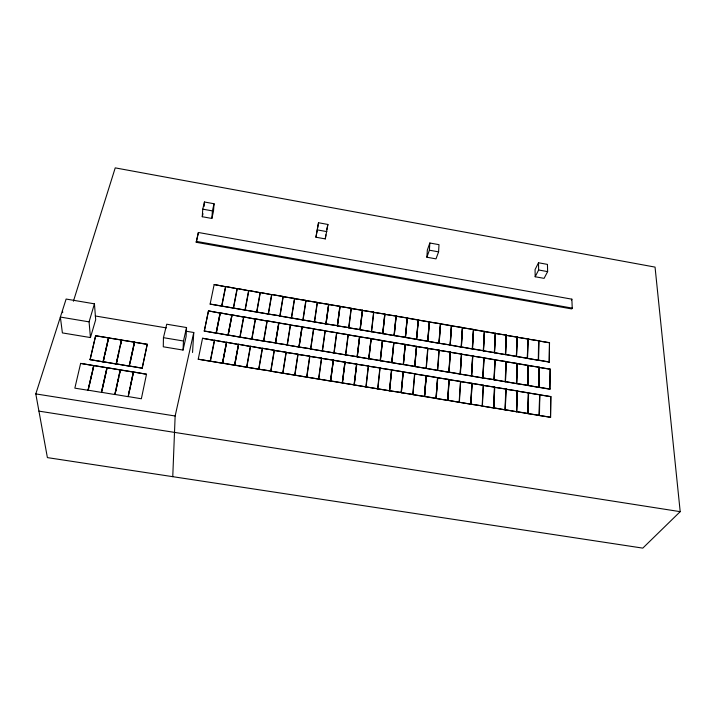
<?xml version="1.0" encoding="UTF-8"?>
<svg xmlns="http://www.w3.org/2000/svg" width="716" height="716" viewBox="0 0 716 716"><rect width="100%" height="100%" fill="white"/><g stroke="black" fill="none" stroke-linecap="round" stroke-linejoin="round"><path stroke-width="1.07" d="M538.709 340.771L527.969 339.098L538.709 340.771L538.495 360.273L549.217 362.108L549.503 342.642L538.79 340.968L549.396 342.803M549.217 362.108L549.503 342.642M549.861 389.209L550.148 369.098L539.237 367.415L538.942 387.374L549.861 389.209L550.148 369.098M539.819 394.695L539.417 415.504L550.541 417.339L550.819 396.539L539.712 394.847L550.711 396.691M550.541 417.339L550.819 396.539M528.596 392.815L528.059 413.624L539.22 415.468L539.622 394.668L528.489 392.977L539.515 394.82M539.22 415.468L539.622 394.668M528.077 338.928L527.549 358.403L538.298 360.238L538.602 340.932M538.495 360.273L538.897 340.807M516.639 383.624L527.719 385.315L516.639 383.624L517.283 363.495L528.139 365.348L527.799 385.503L538.754 387.338L539.157 367.227L528.22 365.536L539.157 367.227M538.942 387.374L539.345 367.254M163.445 337.675L163.284 346.795L183.036 350.07L186.079 336.699L186.545 327.543L166.721 324.214L163.445 337.675L183.466 341.013L183.036 350.07M527.611 385.468L528.139 365.348M527.799 385.503L528.327 365.384M517.149 390.9L505.961 389.2L517.149 390.9L516.683 411.754L527.862 413.597L528.399 392.789L517.238 391.088L528.292 392.941M527.862 413.597L528.399 392.789M517.229 337.048L516.585 356.523L527.361 358.367L527.889 338.901L517.122 337.218L527.782 339.062M527.361 358.367L527.889 338.901M506.167 335.133L495.356 333.441L506.167 335.133L505.594 354.644L516.397 356.487L517.042 337.021L506.257 335.33L516.934 337.182M516.397 356.487L517.042 337.021M506.015 361.58L495.016 359.88L506.015 361.58L505.442 381.744L516.442 383.588L517.095 363.468L506.114 361.777L517.095 363.468M516.737 383.472L517.283 363.495M505.863 389.012L494.658 387.311L505.863 389.012L505.272 409.865L516.487 411.718L517.042 391.061M516.683 411.754L517.346 390.936M495.454 333.28L494.577 352.755L505.407 354.608L506.069 335.303M505.594 354.644L506.355 335.169M482.96 377.967L494.121 379.668L482.96 377.967L483.98 357.83L494.917 359.692L494.219 379.856L505.245 381.709L505.917 361.741M505.442 381.744L506.212 361.616M494.559 387.123L483.327 385.414L494.559 387.123L493.843 407.977L505.075 409.838L505.765 389.173M505.272 409.865L506.06 389.048M172.762 476.677L175.143 415.996L193.768 332.501L186.106 331.222M483.416 385.262L482.378 406.088L493.637 407.95L494.461 387.275M493.843 407.977L494.756 387.159M484.526 331.383L483.533 350.867L494.389 352.728L495.266 333.244L484.437 331.553L495.168 333.414M494.389 352.728L495.266 333.244M494.022 379.82L494.917 359.692M494.219 379.856L495.114 359.718M472.828 355.924L471.683 376.07L482.772 377.932L483.792 357.794L472.739 356.085L483.792 357.794M483.058 377.806L483.98 357.83M482.172 406.053L483.219 385.226L472.05 383.355L470.877 404.191L482.271 405.9L470.877 404.191M198.225 359.208L210.209 361.186L198.225 359.208L202.547 338.265L214.379 340.422L202.547 338.265M483.345 350.831L484.338 331.356L473.491 329.655L472.462 348.969L483.345 350.831L484.338 331.356M472.462 348.969L473.571 329.485M461.641 354.017L460.379 374.164L471.486 376.034L472.632 355.897L461.56 354.187L472.542 356.058M471.486 376.034L472.632 355.897M460.657 381.449L459.359 402.294L470.68 404.155L471.853 383.329L460.567 381.61L471.853 383.329M470.967 404.039L472.05 383.355M462.402 327.552L451.51 325.843L462.402 327.552L461.364 347.072L472.265 348.943L473.383 329.45L462.509 327.749L473.383 329.45M220.072 312.874L216.035 333.092L204.284 331.114L208.463 310.896L220.063 313.053L208.463 310.896M438.595 251.862L438.998 244.666L429.842 243.001L427.336 250.054L426.879 257.223L435.999 258.87L438.595 251.862L429.394 250.197L426.879 257.223M196.238 242.303L198.386 232.485L571.869 299.172L572.236 308.122L571.762 308.936L196.238 242.303L198.386 232.485M439.078 343.259L450.122 344.969L439.078 343.259L440.555 323.766L451.402 325.646L450.239 345.175L461.167 347.045L462.321 327.722M461.364 347.072L462.599 327.588M450.239 352.075L439.114 350.366L450.239 352.075L449.039 372.257L460.182 374.137L461.453 353.99L450.355 352.272L461.364 354.151M460.182 374.137L461.453 353.99M449.039 379.507L437.7 377.788L449.039 379.507L447.804 400.387L459.153 402.258L460.46 381.422L449.156 379.704L460.46 381.422M192.541 352.496L193.768 332.501M202.27 216.724L202.753 209.153L204.445 201.993L214.057 203.747L213.484 211.318L211.855 218.452L202.27 216.724L202.995 213.672M429.394 250.197L429.842 243.001M204.167 206.342L204.445 201.993M210.119 304.085L221.638 306.054L210.119 304.085L214.156 284.538L225.531 286.695L214.156 284.538M450.042 345.139L451.402 325.646M450.239 345.175L451.59 325.682M439.194 350.196L437.682 370.351L448.843 372.231L450.158 352.245M449.039 372.257L450.436 352.111M437.78 377.627L436.223 398.472L447.598 400.351L448.95 379.668M447.804 400.387L449.236 379.543M210.415 361.213L222.372 363.191L210.415 361.213L214.603 340.288L226.399 342.436L214.603 340.288M429.502 321.851L427.9 341.353L438.89 343.233L440.367 323.73L429.421 322.021L440.367 323.73M439.159 343.098L440.555 323.766M427.935 348.28L426.288 368.436L437.485 370.315L438.998 350.16L427.855 348.441L438.998 350.16M436.017 398.436L437.583 377.592L426.306 375.703L424.606 396.557L436.017 398.436L437.583 377.592M211.855 218.452L212.419 210.898L214.057 203.747M216.035 333.092L204.293 330.935M231.859 314.879L227.957 335.097L216.241 333.128L220.277 312.901L231.841 315.058L220.277 312.901M424.606 396.557L426.306 375.703M418.413 319.927L416.694 339.429L427.703 341.317L429.305 321.815L418.341 320.097L429.233 321.985M427.703 341.317L429.305 321.815M416.64 346.356L414.868 366.52L426.092 368.4L427.738 348.245L416.569 346.517L427.738 348.245M414.797 373.779L412.971 394.632L424.409 396.521L426.101 375.667L414.725 373.94L426.029 375.828M424.409 396.521L426.101 375.667M221.844 306.09L233.335 308.059L221.844 306.09L225.746 286.543L237.085 288.7L225.746 286.543M412.765 394.606L414.6 373.743L403.26 371.846L401.3 392.708L412.837 394.444L401.3 392.708M416.497 339.402L418.225 319.891L407.297 318.002L405.453 337.505L416.497 339.402L418.225 319.891M414.662 366.485L416.444 346.32L405.319 344.423L403.412 364.587L414.662 366.485L416.444 346.32M403.412 364.587L405.319 344.423M401.094 392.681L403.054 371.819L391.688 369.912L389.594 390.784L401.166 392.52L389.594 390.784M401.363 392.556L403.26 371.846M238.401 344.262L234.499 365.187L222.578 363.227L226.623 342.293L238.383 344.441L226.623 342.293M405.265 337.478L407.109 317.967L396.163 316.069L394.194 335.58L405.328 337.308L394.194 335.58M405.453 337.505L407.297 318.002M393.97 342.49L391.938 362.663L403.215 364.56L405.122 344.396L393.898 342.66L405.122 344.396M227.957 335.097L216.25 332.949M394.256 335.41L396.163 316.069M382.586 340.556L380.429 360.73L391.741 362.627L393.773 342.463L382.523 340.726L393.702 342.624M391.741 362.627L393.773 342.463M380.089 367.97L377.86 388.842L389.388 390.748L391.491 369.877L380.026 368.14L391.491 369.877M389.665 390.623L391.688 369.912M243.61 316.884L239.851 337.093L228.162 335.133L232.065 314.915L243.592 317.063L232.065 314.915M384.993 314.136L382.899 333.647L393.997 335.544L395.966 316.042L384.931 314.315L395.966 316.042M233.532 308.095L244.997 310.055L233.532 308.095L237.3 288.548L248.613 290.696L237.3 288.548M373.797 312.194L371.577 331.714L382.702 333.62L384.796 314.1L373.743 312.373L384.796 314.1M380.232 360.694L382.389 340.521L371.183 338.614L368.892 358.788L380.232 360.694L382.389 340.521M368.463 366.028L366.1 386.909L377.663 388.815L379.892 367.935L368.409 366.189L379.892 367.935M382.702 333.62L384.734 314.279M362.582 310.252L360.238 329.772L371.389 331.678L373.609 312.167L362.52 310.431L373.609 312.167M359.745 336.663L357.329 356.845L368.695 358.752L370.986 338.579L359.692 336.833L370.986 338.579M356.81 364.077L354.313 384.957L365.903 386.873L368.266 365.992L356.756 364.238L368.266 365.992M368.892 358.788L371.183 338.614M234.499 365.187L222.595 363.057M250.358 346.267L246.599 367.192L234.714 365.223L238.607 344.298L250.332 346.437L238.607 344.298M351.332 308.301L348.862 327.821L360.041 329.736L362.385 310.216L351.279 308.48L362.323 310.395M360.041 329.736L362.385 310.216M348.289 334.712L345.739 354.894L357.132 356.81L359.548 336.627L348.236 334.882L359.495 336.797M357.132 356.81L359.548 336.627M345.13 362.126L342.49 383.006L354.107 384.922L356.613 364.041L345.076 362.287L356.55 364.211M354.107 384.922L356.613 364.041M239.851 337.093L228.18 334.954M240.057 337.129L251.71 339.089L240.057 337.129L243.816 316.911L255.317 319.059L243.816 316.911M245.194 310.091L256.632 312.042L245.194 310.091L248.837 290.544L260.114 292.683L248.837 290.544M348.665 327.794L351.135 308.274L340.055 306.35L337.451 325.87L348.71 327.615L337.451 325.87M336.797 332.752L334.112 352.943L345.533 354.859L348.083 334.676L336.744 332.922L348.083 334.676M342.284 382.971L344.924 362.09L333.414 360.166L330.64 381.055L342.284 382.971L344.924 362.09M337.254 325.843L339.858 306.314L328.751 304.389L326.022 323.918L337.308 325.664L326.022 323.918M325.27 330.792L322.46 350.983L333.907 352.907L336.592 332.716L325.225 330.962L336.592 332.716M337.505 325.699L340.055 306.35M321.663 358.197L318.754 379.095L330.434 381.019L333.209 360.13L321.618 358.367L333.209 360.13M330.64 381.055L333.414 360.166M246.599 367.192L234.732 365.053M317.412 302.429L314.566 321.958L325.825 323.883L328.555 304.354L317.376 302.608L328.555 304.354M313.724 328.823L310.771 349.014L322.254 350.947L325.073 330.756L313.68 328.993L325.073 330.756M326.066 323.739L328.751 304.389M309.894 356.228L306.842 377.126L318.548 379.059L321.466 358.161L309.849 356.398L321.466 358.161M246.814 367.219L258.673 369.179L246.814 367.219L250.564 346.302L262.253 348.432L250.564 346.302M325.288 238.902L327.901 224.457L318.522 222.748L315.935 237.22L325.288 238.902L325.861 234.821M251.916 339.124L263.542 341.076L251.916 339.124L255.54 318.915L267.005 321.045L255.54 318.915M256.829 312.078L268.231 314.029L256.829 312.078L260.338 292.54L271.579 294.67L260.338 292.54M306.054 300.46L303.074 319.989L314.36 321.923L317.215 302.394L306.018 300.639L317.215 302.394M310.574 348.987L313.527 328.787L302.143 326.854L299.064 347.045L310.619 348.817L299.064 347.045M298.089 354.25L294.894 375.157L306.636 377.09L309.688 356.192L298.044 354.42L309.688 356.192M315.935 237.22L318.522 222.748M294.67 298.483L291.555 318.02L302.877 319.954L305.857 300.425L294.634 298.67L305.857 300.425M290.535 324.876L287.322 345.076L298.858 347.018L301.946 326.818L290.499 325.046L301.946 326.818M286.248 352.272L282.918 373.179L294.688 375.121L297.883 354.214L286.221 352.442L297.883 354.214M299.1 346.875L302.143 326.854M287.116 345.04L290.338 324.84L278.9 322.889L275.553 343.098L287.152 344.87L275.553 343.098M283.25 296.505L280.01 316.042L291.358 317.985L294.473 298.456L283.223 296.692L294.473 298.456M274.389 350.285L270.916 371.201L282.713 373.143L286.051 352.236L274.353 350.455L286.051 352.236M258.879 369.214L270.738 370.995L258.879 369.214L262.495 348.298L274.183 350.249L270.711 371.165M262.495 348.298L274.183 350.249M263.748 341.111L275.374 342.892L263.748 341.111L267.238 320.902L278.703 322.853L275.347 343.062M267.238 320.902L278.703 322.853M268.437 314.064L279.84 315.837L268.437 314.064L271.811 294.527L283.053 296.478L279.813 316.007M271.811 294.527L283.053 296.478M275.579 342.928L278.9 322.889M258.673 369.179L262.289 348.262M263.542 341.076L267.032 320.866M268.231 314.029L271.606 294.491M251.71 339.089L255.344 318.88M256.632 312.042L260.132 292.504M280.01 316.042L291.358 317.985M244.997 310.055L248.631 290.508M234.714 365.223L238.589 344.477M270.916 371.201L282.713 373.143M228.162 335.133L232.047 315.094M222.372 363.191L226.408 342.257M222.578 363.227L226.605 342.472M233.335 308.059L237.103 288.512M210.209 361.186L214.388 340.252M221.638 306.054L225.549 286.507M216.241 333.128L220.268 313.089M291.555 318.02L302.877 319.954M290.338 324.84L278.873 323.068M287.322 345.076L298.858 347.018M204.284 331.114L208.454 311.075M282.918 373.179L294.688 375.121M146.529 374.119L141.356 398.776L128.28 396.583L133.606 372.016L146.556 374.235M142.171 368.221L147.245 344.271L134.563 342.176L129.354 366.019L142.171 368.221L147.245 344.271M133.373 371.98L128.083 396.655L114.972 394.453L120.413 369.877L133.373 371.98L130.393 385.978M129.005 392.386L129.936 388.117M129.131 365.983L134.339 342.141L121.622 340.028L116.296 363.889L129.157 366.1L116.296 363.889M130.088 362.887L133.167 348.799M133.641 346.634L134.563 342.176M115.947 390.292L114.972 394.453M116.422 388.153L117.37 383.883M117.845 381.744L118.793 377.466M119.259 375.336L120.413 369.877M326.756 229.666L327.901 224.457M101.618 392.323L114.775 394.534L120.181 369.841L107.185 367.729L101.654 392.431M116.099 363.97L121.398 339.993L108.653 337.88L103.194 361.75L116.099 363.97L103.194 361.75M116.323 364.005L118.749 353.167M120.691 344.494L121.622 340.028M303.074 319.989L314.36 321.923M106.961 367.684L101.421 392.395L88.229 390.184L93.921 365.572L106.961 367.684L101.905 390.256M103.006 361.831L108.42 337.845L95.64 335.723L90.064 359.611L103.006 361.831L90.064 359.611M103.238 361.875L104.473 356.452M104.966 354.277L108.653 337.88M183.466 341.013L186.545 327.543M93.689 365.536L88.041 390.256L74.849 388.153L80.622 363.406L93.689 365.536L92.498 371.004M88.041 390.256L88.533 388.117M89.026 385.978L91.997 373.143M90.109 359.727L95.64 335.723M294.894 375.157L306.636 377.09M314.566 321.958L325.825 323.883M313.527 328.787L302.107 327.024M310.771 349.014L322.254 350.947M306.842 377.126L318.548 379.059M322.46 350.983L333.907 352.907M318.754 379.095L330.434 381.019M339.858 306.314L328.698 304.569M90.449 337.558L89.07 321.86L60.368 317.063L62.39 332.913L90.449 337.558L95.684 319.739L94.44 303.835L66.123 299.046L35.8 393.907L47.399 457.614L642.789 548.125L680.2 511.663L655.05 267.104L115.231 167.875L73.408 301.239M334.112 352.943L345.533 354.859M89.07 321.86L94.44 303.835M351.135 308.274L340.002 306.529M348.862 327.821L360.094 329.566M345.739 354.894L357.186 356.64M342.49 383.006L354.16 384.76M360.238 329.772L371.389 331.678M357.329 356.845L368.695 358.752M371.577 331.714L382.765 333.45M354.313 384.957L365.903 386.873M382.899 333.647L393.997 335.544M366.1 386.909L377.663 388.815M380.429 360.73L391.804 362.466M377.86 388.842L389.388 390.748M407.109 317.967L396.091 316.248M391.938 362.663L403.215 364.56M416.694 339.429L427.783 341.147M403.054 371.819L391.625 370.074M414.868 366.52L426.092 368.4M427.9 341.353L438.89 343.233M414.6 373.743L403.189 372.007M412.971 394.632L424.481 396.369M426.288 368.436L437.485 370.315M437.682 370.351L448.843 372.231M538.513 262.772L535.067 269.565L535.174 276.752L544.088 278.354L547.624 271.615L547.445 264.392L538.513 262.772L538.638 269.986L535.174 276.752M461.167 347.045L450.319 345.005M436.223 398.472L447.598 400.351M472.265 348.943L461.444 346.911M460.379 374.164L471.575 375.873M483.533 350.867L494.479 352.567M471.683 376.07L482.772 377.932M459.153 402.258L447.885 400.226M459.359 402.294L470.68 404.155M571.395 299.995L571.869 299.172M494.577 352.755L505.407 354.608M483.219 385.226L471.96 383.516M482.378 406.088L493.637 407.95M516.585 356.523L527.468 358.206M505.245 381.709L494.308 379.695M527.549 358.403L538.298 360.238M516.442 383.588L505.541 381.583M505.075 409.838L493.942 407.825M516.487 411.718L505.38 409.713M538.754 387.338L527.907 385.351M528.059 413.624L539.327 415.316M539.417 415.504L550.649 417.186M38.932 411.127L680.2 511.663M35.8 393.907L175.143 415.996M129.354 366.019L142.153 368.105M92.65 365.473L80.622 363.406M106.997 367.809L93.921 365.572M119.133 369.778L107.185 367.729M120.449 369.993L133.4 372.096M145.473 374.056L133.606 372.016M330.685 380.894L342.338 382.809M424.686 396.404L436.098 398.284M516.791 411.602L527.969 413.445M95.676 335.849L108.42 337.845M108.689 338.006L121.398 339.993M121.657 340.154L134.339 342.141M134.59 342.302L147.272 344.396M368.955 358.627L380.294 360.533M403.484 364.426L414.743 366.324M449.129 372.105L460.272 373.976M539.05 387.222L549.977 389.056M95.273 315.98L166.407 327.91M333.361 360.327L344.87 362.251M426.226 375.864L437.503 377.753M371.121 338.784L382.326 340.691M405.247 344.593L416.372 346.49M483.891 357.991L494.819 359.853M517.185 363.656L528.032 365.509M539.237 367.415L550.04 369.259M405.525 337.343L416.569 339.232M472.551 348.808L483.434 350.67M505.693 354.483L516.496 356.335M538.602 360.112L549.324 361.947M407.234 318.173L418.153 320.07M440.483 323.936L451.322 325.816M473.491 329.655L484.249 331.517M196.282 241.373L572.236 308.122M202.753 209.153L212.419 210.898M317.465 229.925L326.89 231.635M538.638 269.986L547.624 271.615M62.444 310.476L62.713 312.677"/></g></svg>
